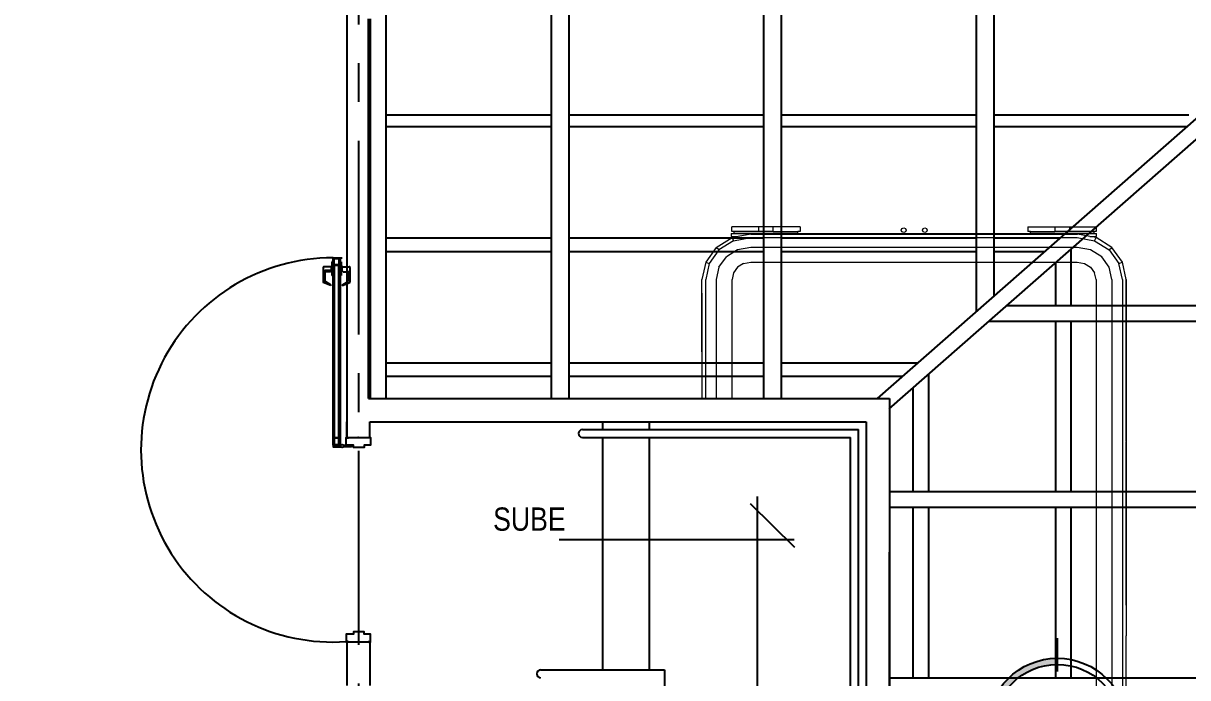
# Model space of a CAD drawing. Extents: x -28 to 149, y -33 to 76.
# Drawn here: x 53.84 to 61.35, y 25.45 to 29.67 of the extents above; entities that cross this region are included whole.
import ezdxf

# ---------------------------------------------------------------- set-up
doc = ezdxf.new("R2010")
doc.units = 0
doc.set_wipeout_variables(frame=1)
doc.linetypes.add('CENTER', pattern=[2, 1.25, -0.25, 0.25, -0.25])
for name, color, linetype in [('arq-ejes-circulo', 3, 'Continuous'), ('arq-ejes-principales', 1, 'CENTER'), ('arq-escaleras', 1, 'Continuous'), ('arq-escaleras-tex', 3, 'Continuous'), ('arq-hatch', 252, 'Continuous'), ('arq-mobiliario', 1, 'Continuous'), ('arq-paredes-liv', 3, 'Continuous'), ('arq-proyección edificios anexos', 250, 'Continuous'), ('arq-puertas', 2, 'Continuous'), ('arq-techo', 1, 'Continuous')]:
    doc.layers.add(name, color=color, linetype=linetype)
doc.styles.add('dape 2', font='ARIALN.TTF', dxfattribs={"height": 2.5})
doc.dimstyles.new('dape', dxfattribs={"dimtxt": 2.5, "dimasz": 2, "dimexe": 1, "dimexo": 1, "dimgap": 1, "dimtad": 1, "dimzin": 1, "dimtxsty": 'dape 2', "dimcen": 30, "dimclrd": 1, "dimclre": 1, "dimclrt": 256, "dimazin": 0, "dimtfac": 1, "dimtmove": 0, "dimatfit": 3, "dimfxl": 1, "dimarcsym": 0})

# ---------------------------------------------------------------- blocks, each defined once
blk = doc.blocks.new('08')
at = {"lineweight": 0}
for p, q in [((-1.0022, 0.2268), (-1.1751, 0.2268)), ((-1.1751, 0.1976), (-1.1751, 0.2268)), ((-1.0022, 0.1976), (-1.0022, 0.2268)), ((-0.9079, 0.2268), (-1.0022, 0.2268)), ((-0.735, 0.2268), (-0.9079, 0.2268)), ((-0.9079, 0.1976), (-0.9079, 0.2268)), ((-0.735, 0.2268), (-0.735, 0.1976)), ((0.7346, 0.2268), (0.9075, 0.2268)), ((0.7346, 0.2268), (0.7346, 0.1976)), ((0.9075, 0.2268), (0.9075, 0.1976)), ((0.9075, 0.2268), (1.0018, 0.2268)), ((1.0018, 0.2268), (1.1747, 0.2268)), ((1.0018, 0.2268), (1.0018, 0.1976)), ((1.1747, 0.2268), (1.1747, 0.1976)), ((-1.2758, 0.0943), (-1.1738, 0.1575)), ((-1.1807, 0.183), (-1.1807, 0.1648)), ((-1.1807, 0.183), (1.177, 0.183)), ((-1.1807, 0.1648), (-1.1343, 0.1648)), ((-1.1594, 0.1976), (-1.1751, 0.1976)), ((-1.1343, 0.1648), (-1.1738, 0.1575)), ((-1.1738, 0.1575), (-1.1643, 0.1374)), ((-1.1643, 0.1374), (-1.0531, 0.1579)), ((-1.1594, 0.1831), (-1.1594, 0.1976)), ((-1.0022, 0.1976), (-1.1594, 0.1976)), ((-0.7507, 0.1831), (-1.1594, 0.1831)), ((-1.0535, 0.1797), (-1.1343, 0.1648)), ((-1.0535, 0.1797), (1.0535, 0.1797)), ((-1.0531, 0.1579), (1.0531, 0.1579)), ((-0.9079, 0.1976), (-1.0022, 0.1976)), ((-0.9079, 0.1976), (-0.7507, 0.1976)), ((-0.7507, 0.1831), (-0.7507, 0.1976)), ((-0.735, 0.1976), (-0.7507, 0.1976)), ((-0.0827, 0.205), (-0.0781, 0.2153)), ((-0.0781, 0.1947), (-0.0827, 0.205)), ((-0.0781, 0.2153), (-0.067, 0.2196)), ((-0.067, 0.1904), (-0.0781, 0.1947)), ((-0.067, 0.2196), (-0.0559, 0.2153)), ((-0.0559, 0.1947), (-0.067, 0.1904)), ((-0.0559, 0.2153), (-0.0513, 0.205)), ((-0.0513, 0.205), (-0.0559, 0.1947)), ((0.0535, 0.205), (0.0581, 0.2153)), ((0.0581, 0.1947), (0.0535, 0.205)), ((0.0581, 0.2153), (0.0692, 0.2196)), ((0.0692, 0.1904), (0.0581, 0.1947)), ((0.0692, 0.2196), (0.0803, 0.2153)), ((0.0803, 0.1947), (0.0692, 0.1904)), ((0.0803, 0.2153), (0.0849, 0.205)), ((0.0849, 0.205), (0.0803, 0.1947)), ((0.7503, 0.1976), (0.7346, 0.1976)), ((0.7503, 0.1831), (0.7503, 0.1976)), ((0.7503, 0.1976), (0.9075, 0.1976)), ((1.159, 0.1831), (0.7503, 0.1831)), ((1.0018, 0.1976), (0.9075, 0.1976)), ((1.159, 0.1976), (1.0018, 0.1976)), ((1.0531, 0.1579), (1.1643, 0.1374)), ((1.1343, 0.1648), (1.0535, 0.1797)), ((1.1343, 0.1648), (1.177, 0.1648)), ((1.1738, 0.1575), (1.1343, 0.1648)), ((1.159, 0.1976), (1.159, 0.1831)), ((1.1747, 0.1976), (1.159, 0.1976)), ((1.1643, 0.1374), (1.1738, 0.1575)), ((1.2758, 0.0943), (1.1738, 0.1575)), ((1.177, 0.1648), (1.177, 0.183)), ((-1.2758, 0.0943), (-1.344, -0.0004)), ((-1.2585, 0.0789), (-1.3215, -0.0085)), ((-1.2585, 0.0789), (-1.2758, 0.0943)), ((-1.1643, 0.1374), (-1.2585, 0.0789)), ((-1.1382, 0.0789), (-1.2103, 0.0342)), ((-1.0531, 0.0947), (-1.1382, 0.0789)), ((1.0531, 0.0947), (-1.0531, 0.0947)), ((1.1382, 0.0789), (1.0531, 0.0947)), ((1.2103, 0.0342), (1.1382, 0.0789)), ((1.1643, 0.1374), (1.2585, 0.0789)), ((1.2585, 0.0789), (1.2758, 0.0943)), ((1.2585, 0.0789), (1.3215, -0.0085)), ((1.344, -0.0004), (1.2758, 0.0943)), ((-1.2585, -0.0327), (-1.2103, 0.0342)), ((-1.0992, -0.0085), (-1.0531, 0)), ((-1.0531, 0), (1.0531, 0)), ((1.2585, -0.0327), (1.2103, 0.0342)), ((-1.344, -0.0004), (-1.3679, -0.112)), ((-1.344, -0.0004), (-1.3215, -0.0085)), ((-1.3215, -0.0085), (-1.344, -0.112)), ((-1.2585, -0.0327), (-1.2758, -0.112)), ((-1.1643, -0.0689), (-1.1738, -0.112)), ((-1.1382, -0.0327), (-1.1643, -0.0689)), ((-1.0992, -0.0085), (-1.1382, -0.0327)), ((1.0531, 0), (1.0992, -0.0085)), ((1.0992, -0.0085), (1.1382, -0.0327)), ((1.1382, -0.0327), (1.1643, -0.0689)), ((1.1738, -0.112), (1.1643, -0.0689)), ((1.2758, -0.112), (1.2585, -0.0327)), ((1.3215, -0.0085), (1.344, -0.0004)), ((1.344, -0.112), (1.3215, -0.0085)), ((1.3679, -0.112), (1.344, -0.0004)), ((-1.3679, -0.112), (-1.3679, -0.1122)), ((-1.3679, -0.1997), (-1.3679, -0.1122)), ((-1.3679, -0.1122), (-1.3679, -0.1122)), ((-1.3679, -0.1997), (-1.3679, -0.1122)), ((-1.344, -6.8762), (-1.344, -0.112)), ((-1.2758, -0.112), (-1.2758, -6.8762)), ((-1.1738, -6.8762), (-1.1738, -0.112)), ((1.1738, -0.112), (1.1738, -6.8762)), ((1.2758, -0.112), (1.2758, -6.8762)), ((1.344, -0.112), (1.344, -6.8762)), ((1.3678, -1.1583), (1.3679, -0.112)), ((1.3679, -0.112), (1.3678, -1.1583)), ((1.3679, -0.112), (1.3679, -2.4109)), ((-1.3679, -0.5789), (-1.3679, -0.1997)), ((-1.3679, -0.1997), (-1.3679, -0.1997)), ((-1.3679, -0.1997), (-1.3679, -0.5789)), ((-1.3679, -0.5789), (-1.3679, -0.5789)), ((-1.3679, -0.5789), (-1.3679, -1.1624)), ((-1.3679, -0.5789), (-1.3679, -1.1624)), ((-1.3679, -1.2791), (-1.3679, -1.1624)), ((-1.3679, -1.1624), (-1.3679, -1.1624)), ((-1.3679, -1.2791), (-1.3679, -1.1624)), ((1.3678, -1.1583), (1.3678, -1.1624)), ((1.3678, -1.1624), (1.3678, -1.1624)), ((1.3678, -1.1624), (1.3678, -1.2791)), ((1.3678, -1.2751), (1.3678, -1.1624)), ((1.3678, -1.2791), (1.3678, -1.2751)), ((-1.3679, -1.2791), (-1.3679, -1.2791)), ((-1.3679, -6.8762), (-1.3679, -1.2791)), ((1.3677, -2.2126), (1.3678, -1.2791)), ((1.3677, -2.2126), (1.3678, -1.2791)), ((1.3678, -1.2791), (1.3678, -1.2791)), ((1.3677, -2.2126), (1.3679, -2.4109)), ((1.3679, -6.8762), (1.3679, -2.4109))]:
    blk.add_line(p, q, dxfattribs=at)
blk = doc.blocks.new('*U156')
at = {"linetype": 'Continuous'}
h = blk.add_hatch(color=251, dxfattribs=at)
h.paths.add_polyline_path([(0.1643, 0.326), (0.1803, 0.326, -0.414214), (0, 0.1457), (0, 0.1617, 0.414214)])
h.paths.add_polyline_path([(-0.1643, 0.326), (-0.1803, 0.326, -0.414214), (0, 0.5063), (0, 0.4903, 0.414214)])
for p, q in [((0, 0.5577), (0, 0.4724)), ((0, 0.5432), (0, 0.4579)), ((-0.1464, 0.326), (-0.2317, 0.326)), ((0.1464, 0.326), (0.2317, 0.326)), ((0, 0.1796), (0, 0.0943))]:
    blk.add_line(p, q, dxfattribs=at)
at = {"linetype": 'CENTER', "ltscale": 0.7}
blk.add_line((0, 0.1457), (0, 0.1457), dxfattribs=at)
at = {"linetype": 'Continuous'}
for radius in [0.1803, 0.1643]:
    blk.add_circle((0, 0.326), radius, dxfattribs=at)
blk = doc.blocks.new('OPSBNV SD')
for p, q in [((71.7596, -57.7203), (71.7596, -54.9013)), ((70.3892, -57.7203), (70.3892, -54.9379)), ((70.5034, -57.7203), (70.5034, -54.9056)), ((71.8738, -57.7203), (71.8738, -54.9055)), ((73.13, -57.1606), (73.13, -54.9515)), ((73.2442, -57.0603), (73.2442, -54.9557)), ((72.4928, -57.7203), (75.5441, -55.04)), ((72.5685, -57.787), (75.6168, -55.1093)), ((69.209, -57.7204), (69.209, -55.2714)), ((69.2096, -55.2715), (69.2097, -57.7203)), ((69.3232, -57.7204), (69.3232, -55.2392)), ((69.209, -55.8917), (69.2089, -55.8917)), ((70.3892, -55.8917), (69.3232, -55.8917)), ((71.7596, -55.8917), (70.5034, -55.8917)), ((73.13, -55.8917), (71.8738, -55.8917)), ((74.5004, -55.8917), (73.2442, -55.8917)), ((69.209, -55.9686), (69.2089, -55.9686)), ((70.3892, -55.9686), (69.3232, -55.9686)), ((71.7596, -55.9686), (70.5034, -55.9686)), ((73.13, -55.9686), (71.8738, -55.9686)), ((74.487, -55.9686), (73.2442, -55.9686)), ((69.209, -56.6862), (69.2089, -56.6862)), ((70.3892, -56.6862), (69.3232, -56.6862)), ((71.7596, -56.6862), (70.5034, -56.6862)), ((73.13, -56.6862), (71.8738, -56.6862)), ((73.67, -56.6862), (73.2442, -56.6862)), ((69.209, -56.7738), (69.2089, -56.7738)), ((70.3892, -56.7738), (69.3232, -56.7738)), ((71.7596, -56.7738), (70.5034, -56.7738)), ((73.13, -56.7738), (71.8738, -56.7738)), ((73.5703, -56.7738), (73.2442, -56.7738)), ((73.7399, -56.7579), (73.7399, -57.1203)), ((73.6399, -56.8458), (73.6399, -57.1203)), ((73.3274, -57.1203), (75.6168, -57.1203)), ((73.2135, -57.2203), (75.6168, -57.2203)), ((73.6399, -57.2203), (73.6399, -58.3203)), ((73.7399, -57.2203), (73.7399, -58.3203)), ((69.209, -57.4915), (69.209, -57.4915)), ((70.3892, -57.4915), (69.3232, -57.4915)), ((71.7596, -57.4915), (70.5034, -57.4915)), ((72.7533, -57.4915), (71.8738, -57.4915)), ((70.3892, -57.579), (69.3232, -57.579)), ((71.7596, -57.579), (70.5034, -57.579)), ((72.6536, -57.579), (71.8738, -57.579)), ((72.8204, -57.5657), (72.8204, -58.3203)), ((72.7204, -57.6535), (72.7204, -58.3203)), ((69.2097, -57.7203), (72.5692, -57.7203)), ((72.5692, -57.7203), (72.5597, -66.2203)), ((72.5679, -58.3203), (75.6168, -58.3203)), ((72.5677, -58.4203), (75.6168, -58.4203)), ((72.7204, -58.4203), (72.7204, -59.5203)), ((72.8204, -58.4203), (72.8204, -59.5203)), ((73.6399, -58.4203), (73.6399, -59.5203)), ((73.7399, -58.4203), (73.7399, -59.5203)), ((72.5665, -59.5203), (75.6168, -59.5203))]:
    blk.add_line(p, q)

msp = doc.modelspace()

# ---------------------------------------------------------------- hatches: boundary and pattern name
at = {"layer": 'arq-hatch'}
h = msp.add_hatch(dxfattribs=at)
h.set_pattern_fill('LINE', color=8, scale=0.02, angle=45, style=0)
h.set_pattern_definition([(45, (56.22398, 4.97406), (-0.04490128, 0.04490128), [])])
h.paths.add_polyline_path([(56.306, 6.62), (56.176, 6.67), (56.176, 4.4481), (56.306, 4.4966)])
h.paths.add_polyline_path([(56.3053, 4.0878), (56.176, 4.1375), (56.176, 3.9938), (56.0849, 3.9938), (56.1349, 3.8639), (56.3049, 3.8639)])
h.paths.add_polyline_path([(55.7735, 3.9938), (53.9322, 3.9938), (53.9322, 3.8638), (54.1448, 3.8638), (55.1734, 3.8638), (55.7249, 3.8638)])
h.paths.add_polyline_path([(53.9322, 3.9938), (53.8322, 3.9938), (53.8322, 3.8638), (53.9322, 3.8638)])
h.paths.add_polyline_path([(53.8322, 3.9938), (53.5432, 3.9938), (53.5932, 3.8638), (53.8322, 3.8638)])
h.paths.add_polyline_path([(-0.1776, 4.5303), (-0.3076, 4.4803), (-0.3076, 4.2812), (-0.1776, 4.2812)])
h.paths.add_polyline_path([(-0.1776, 4.2812), (-0.3076, 4.2812), (-0.3076, 4.1562), (-0.1776, 4.1562)])
h.paths.add_polyline_path([(0, 4.0803), (-0.1776, 4.0803), (-0.1776, 4.1562), (-0.3076, 4.1562), (-0.3076, 3.9503), (0, 3.9503)])
h.paths.add_polyline_path([(0.2724, 4.0803), (0, 4.0803), (0, 3.9503), (0.2224, 3.9503)])
h.paths.add_polyline_path([(10.3138, 5.6199), (8.2571, 5.6238), (8.2772, 5.57), (8.7716, 5.57), (9.8002, 5.57), (10.2946, 5.57)])
h.paths.add_polyline_path([(10.3446, 5.7), (8.2287, 5.7), (8.2571, 5.6238), (10.3138, 5.6199)])
h.paths.add_polyline_path([(12.7719, 5.7), (10.656, 5.7), (10.6862, 5.6192), (12.7393, 5.6153)])
h.paths.add_polyline_path([(12.7393, 5.6153), (10.6862, 5.6192), (10.7046, 5.57), (11.199, 5.57), (12.2275, 5.57), (12.2275, 5.5701), (12.7219, 5.5701)])
h.paths.add_polyline_path([(13.1, 5.7), (13.0833, 5.7), (13.1, 5.6552)])
h.paths.add_polyline_path([(56.306, 8.6376), (56.1754, 8.6878), (56.1754, 8.1159), (56.1754, 8.0999), (56.1754, 8.05), (56.306, 8.05)])
h.paths.add_polyline_path([(56.306, 8.05), (56.1754, 8.05), (56.1754, 7.2312), (56, 7.2312), (56.175, 7.2256), (56, 7.22), (56.175, 7.22), (56.175, 6.981), (56.306, 7.03)])
h.paths.add_polyline_path([(49.6461, 35.08), (48.5573, 35.08), (48.5087, 34.95), (49.6461, 34.95)])
h.paths.add_polyline_path([(50.5797, 35.08), (49.6461, 35.08), (49.6461, 34.95), (50.6297, 34.95)])
h.paths.add_polyline_path([(51.0789, 35.08), (50.9883, 35.08), (50.9397, 34.95), (51.0789, 34.95)])
h.paths.add_polyline_path([(51.2289, 35.08), (51.0789, 35.08), (51.0789, 34.95), (51.2289, 34.95)])
h.paths.add_polyline_path([(53.0056, 35.08), (51.2289, 35.08), (51.2289, 34.95), (53.0556, 34.95)])
h.paths.add_polyline_path([(20.5106, 35.08), (20, 35.08), (20, 34.9502), (20.5106, 34.9502)])
h.paths.add_polyline_path([(20, 35.08), (19.482, 35.08), (19.482, 34.9502), (20, 34.9502)])
h.paths.add_polyline_path([(42.086, 35.08), (41.0575, 35.08), (41.0575, 34.95), (42.086, 34.95)])
h.paths.add_polyline_path([(41.0575, 35.08), (40.563, 35.08), (40.513, 34.95), (41.0575, 34.95)])
h.paths.add_polyline_path([(42.5804, 35.08), (42.086, 35.08), (42.086, 34.95), (42.629, 34.95)])
edge = h.paths.add_edge_path()
edge.add_line((34.5796, 35.08), (34.4, 35.08))
edge.add_arc((34.4, 34.98), 0.1, 90, 179.99998)
edge.add_line((34.3, 34.98), (34.3, 34.95))
edge.add_line((34.3, 34.95), (34.6282, 34.95))
edge.add_line((34.6282, 34.95), (34.5796, 35.08))
h.paths.add_polyline_path([(37.0056, 35.08), (34.9882, 35.08), (34.9382, 34.95), (37.0541, 34.95)])
h.paths.add_polyline_path([(39.4373, 35.08), (37.4141, 35.08), (37.3641, 34.95), (39.4858, 34.95)])
h.paths.add_polyline_path([(18.573, 35.0802), (17.3999, 35.0802), (17.3999, 34.9502), (18.6216, 34.9502)])
h.paths.add_polyline_path([(19.482, 35.08), (18.9876, 35.08), (18.9391, 34.9502), (19.482, 34.9502)])
h.paths.add_polyline_path([(20.9731, 35.08), (20.5106, 35.08), (20.5106, 34.9502), (20.9731, 34.9502)])
h.paths.add_polyline_path([(8.5108, 34.95), (8.5594, 35.08), (10.5792, 35.08), (10.6292, 34.95)])
edge = h.paths.add_edge_path()
edge.add_line((10.9417, 34.95), (10.9903, 35.08))
edge.add_line((10.9903, 35.08), (13.0077, 35.08))
edge.add_line((13.0077, 35.08), (13.0327, 35.015))
edge.add_line((13.0327, 35.015), (13.0577, 34.95))
edge.add_line((13.0577, 34.95), (10.9417, 34.95))

# ---------------------------------------------------------------- linework, layer by layer
at = {"layer": 'arq-ejes-principales'}
msp.add_line((56, 36.9128), (56, -2.6791), dxfattribs=at)
at = {"layer": 'arq-escaleras'}
for p, q in [((57.575, 27.1), (57.575, 27.05)), ((57.575, 27), (57.575, 25.5)), ((57.175, 25.5), (57.625, 25.5))]:
    msp.add_line(p, q, dxfattribs=at)
for centre in [(57.4453, 27.025), (57.175, 25.475)]:
    msp.add_arc(centre, 0.025, 90, 270, dxfattribs=at)
at = {"layer": 'arq-paredes-liv'}
for p, q in [((56.0749, 29.6989), (56.075, 27.25)), ((55.925, 27), (55.925, 27.1)), ((56.073, 27), (56.073, 27.1)), ((55.925, 27), (56.073, 27)), ((56.073, 25.68), (55.925, 25.68)), ((55.925, 25.68), (55.925, 25.4)), ((56.073, 25.68), (56.073, 25.4))]:
    msp.add_line(p, q, dxfattribs=at)
at = {"layer": 'arq-puertas'}
for p, q in [((55.7723, 28.0951), (55.7723, 27.9981)), ((55.8238, 28.1001), (55.7773, 28.1001)), ((55.8238, 28.1051), (55.8238, 28.0701)), ((55.8288, 28.1051), (55.8238, 28.1051)), ((55.8288, 28.1326), (55.8288, 28.0426)), ((55.8363, 28.1326), (55.8288, 28.1326)), ((55.8813, 28.1577), (55.895, 28.1577)), ((55.8813, 28.1326), (55.8888, 28.1326)), ((55.8888, 28.1326), (55.8888, 28.0426)), ((55.8888, 28.1051), (55.8938, 28.1051)), ((55.8938, 28.1051), (55.8938, 28.0701)), ((55.8938, 28.1001), (55.9403, 28.1001)), ((55.9453, 28.0951), (55.9453, 27.9981)), ((55.7823, 28.0731), (55.7823, 28.0064)), ((55.8169, 28.0676), (55.7823, 28.0676)), ((55.8238, 28.0751), (55.7843, 28.0751)), ((55.8169, 28.0676), (55.8238, 28.0751)), ((55.8288, 28.0701), (55.8238, 28.0701)), ((55.8363, 28.0426), (55.8288, 28.0426)), ((55.8813, 28.0426), (55.8888, 28.0426)), ((55.8888, 28.0701), (55.8938, 28.0701)), ((55.9008, 28.0676), (55.8938, 28.0751)), ((55.9008, 28.0676), (55.9353, 28.0676)), ((55.9353, 28.0731), (55.9353, 28.0064)), ((55.8215, 27.9785), (55.7723, 27.9981)), ((55.8233, 27.9819), (55.7823, 28.0064)), ((55.8233, 27.9819), (55.8215, 27.9785)), ((55.8943, 27.9819), (55.9353, 28.0064)), ((55.8943, 27.9819), (55.8962, 27.9785)), ((55.8962, 27.9785), (55.9453, 27.9981)), ((55.925, 27.1), (55.925, 27))]:
    msp.add_line(p, q, dxfattribs=at)
for points in [[(55.8363, 28.1576), (55.8813, 28.1576), (55.8813, 26.9487), (55.8363, 26.9487)], [(55.8738, 28.1126), (55.8438, 28.1126), (55.8438, 28.1526), (55.8738, 28.1526)], [(55.8438, 26.9987), (55.8738, 26.9987), (55.8738, 28.1076), (55.8438, 28.1076)], [(55.8738, 26.9937), (55.8438, 26.9937), (55.8438, 26.9537), (55.8738, 26.9537)]]:
    msp.add_lwpolyline(points, close=True, dxfattribs=at)
for points in [[(56.068, 26.9927), (56.068, 27), (56.078, 27), (56.078, 26.95), (56.038, 26.95), (56.038, 26.935), (55.968, 26.935), (55.968, 26.95), (55.92, 26.95), (55.92, 27), (55.93, 27), (55.93, 26.99)], [(55.8863, 26.9487), (55.8363, 26.9487), (55.8363, 26.9387), (55.8863, 26.9387)], [(55.9037, 26.9487), (55.9537, 26.9487), (55.9537, 26.9387), (55.9037, 26.9387)], [(56.068, 25.6873), (56.068, 25.68), (56.078, 25.68), (56.078, 25.73), (56.038, 25.73), (56.038, 25.745), (55.968, 25.745), (55.968, 25.73), (55.92, 25.73), (55.92, 25.68), (55.93, 25.68), (55.93, 25.69)]]:
    msp.add_lwpolyline(points, dxfattribs=at)
msp.add_circle((55.895, 26.9437), 0.01, dxfattribs=at)
at = {"layer": 'arq-puertas', "color": 253}
msp.add_arc((55.8363, 26.9188), 1.2388, 90, 273.87238, dxfattribs=at)
at = {"layer": 'arq-puertas'}
for centre, radius, start, end in [((55.7773, 28.0951), 0.005, 90, 180), ((55.9403, 28.0951), 0.005, 360, 90), ((55.7843, 28.0731), 0.002, 90, 180)]:
    msp.add_arc(centre, radius, start, end, dxfattribs=at)
msp.add_point((55.999, 27), dxfattribs=at)
msp.add_point((55.999, 27), dxfattribs=at)
msp.add_point((55.999, 27), dxfattribs=at)
msp.add_point((55.999, 27), dxfattribs=at)
msp.add_point((55.999, 27), dxfattribs=at)
msp.add_point((55.999, 27), dxfattribs=at)
msp.add_point((55.999, 27), dxfattribs=at)
msp.add_point((55.999, 27), dxfattribs=at)
msp.add_point((55.999, 27), dxfattribs=at)

# ---------------------------------------------------------------- block references
at = {"layer": 'arq-ejes-circulo', "xscale": 2.5, "yscale": 2.5, "zscale": 2.5, "rotation": 180}
msp.add_blockref('*U156', (60.509, 25.94), dxfattribs=at)
at = {"layer": 'arq-proyección edificios anexos'}
msp.add_blockref('08', (59.5841, 28.1304), dxfattribs=at)

# ---------------------------------------------------------------- texts
at = {"layer": 'arq-escaleras-tex', "insert": (56.8689, 26.5478), "char_height": 0.15, "width": 0.425811, "attachment_point": 1, "style": 'dape 2'}
msp.add_mtext('SUBE', dxfattribs=at)

# ---------------------------------------------------------------- next in the draw order: wipeouts: each hides what was drawn before it
msp.add_wipeout([(57.875, 18.75), (59.425, 18.75), (59.425, 27.25), (57.8805, 27.25), (57.8805, 18.75)]).dxf.layer = 'arq-mobiliario'

# ---------------------------------------------------------------- next in the draw order: linework, layer by layer
at = {"layer": 'arq-escaleras'}
for p, q in [((57.4453, 27.05), (59.225, 27.05)), ((57.575, 27.1), (57.875, 27.1)), ((57.875, 27.1), (57.875, 27.05)), ((59.225, 20.6996), (59.225, 27.05)), ((57.4453, 27), (59.175, 27)), ((57.875, 27), (57.875, 25.5)), ((59.175, 20.7246), (59.175, 27)), ((57.175, 25.5), (57.975, 25.5)), ((57.975, 25.5), (57.975, 21.5589))]:
    msp.add_line(p, q, dxfattribs=at)
at = {"layer": 'arq-escaleras-tex'}
for p, q in [((58.816, 26.2888), (58.5289, 26.5722)), ((58.8108, 26.3391), (57.2947, 26.3391))]:
    msp.add_line(p, q, dxfattribs=at)
at = {"layer": 'arq-paredes-liv'}
for p, q in [((56.075, 27.25), (59.425, 27.25)), ((59.425, 27.25), (59.425, 16.95)), ((56.073, 27.1), (59.275, 27.1)), ((59.275, 27.1), (59.275, 17.1))]:
    msp.add_line(p, q, dxfattribs=at)
msp.add_lwpolyline([(59.0208, 30.6874), (55.9249, 29.8124), (55.925, 27.1)], dxfattribs=at)

# ---------------------------------------------------------------- next in the draw order: block references
at = {"layer": 'arq-techo', "color": 1, "linetype": 'Continuous'}
msp.add_blockref('OPSBNV SD', (-13.1442, 84.9703), dxfattribs=at)

# ---------------------------------------------------------------- next in the draw order: leaders
at = {"layer": 'arq-escaleras-tex'}
msp.add_leader([(58.5749, 22.5212), (58.575, 26.619)], dimstyle='dape', override={"dimscale": 0.1, "dimgap": 1, "dimtad": 0}, dxfattribs=at)

doc.saveas('drawing.dxf')
